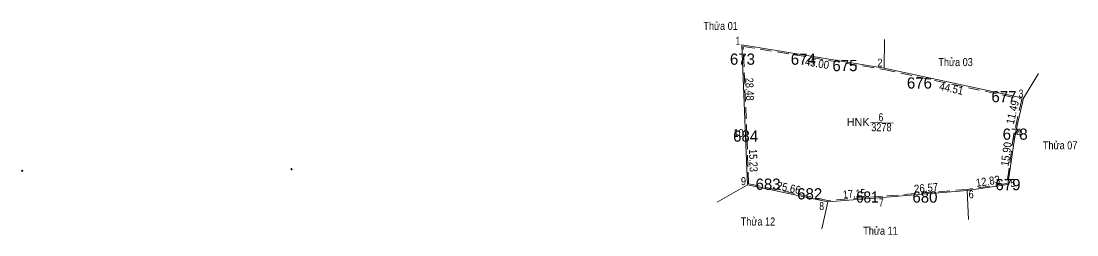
# Model space of a CAD drawing. Header units: metres. Extents: x 535588 to 538099, y 1839141 to 1840775.
# Drawn here: x 537082.7 to 537412.4, y 1839288.2 to 1839354.8 of the extents above; entities that cross this region are included whole.
import ezdxf
from ezdxf.enums import TextEntityAlignment as Align

# ---------------------------------------------------------------- set-up
doc = ezdxf.new("R2010")
doc.units = ezdxf.units.M
doc.header["$LTSCALE"] = 1.2
doc.linetypes.add('MEDIUM_DASHED', pattern=[4.5, 3, -1.5])
for name, color, linetype, lineweight in [('1', 7, 'MEDIUM_DASHED', 13), ('11', 7, 'Continuous', 13), ('44', 7, 'Continuous', 13), ('63', 7, 'Continuous', 13)]:
    doc.layers.add(name, color=color, linetype=linetype, lineweight=lineweight)
doc.layers.add('12', color=7, linetype='Continuous')

msp = doc.modelspace()

# ---------------------------------------------------------------- linework, layer by layer
at = {"layer": '1'}
msp.add_lwpolyline([(537308.23, 1839346.99), (537352.15, 1839339.79), (537395.25, 1839330.5), (537392.78, 1839319.68), (537390.57, 1839304.22), (537378.18, 1839302.39), (537351.72, 1839300.22), (537334.68, 1839298.94), (537309.92, 1839304.11), (537309.4, 1839319.02)], close=True, dxfattribs=at)
at = {"layer": '11'}
for p, q in [((537393.48, 1839319.61), (537392.86, 1839319.61)), ((537393.17, 1839319.92), (537393.17, 1839319.3)), ((537309.31, 1839319), (537308.69, 1839319)), ((537309, 1839319.31), (537309, 1839318.69)), ((537083.36, 1839308.12), (537082.74, 1839308.12)), ((537083.05, 1839308.43), (537083.05, 1839307.81)), ((537167.53, 1839308.73), (537166.91, 1839308.73)), ((537167.22, 1839309.04), (537167.22, 1839308.42))]:
    msp.add_line(p, q, dxfattribs=at)
at = {"layer": '44'}
for p, q in [((537395.73, 1839330.81), (537352.22, 1839340.18)), ((537395.73, 1839330.81), (537393.17, 1839319.61)), ((537390.92, 1839303.87), (537393.17, 1839319.61)), ((537351.75, 1839299.82), (537378.23, 1839301.99))]:
    msp.add_line(p, q, dxfattribs=at)
msp.add_lwpolyline([(537307.81, 1839347.46), (537309, 1839319), (537309.53, 1839303.78), (537334.65, 1839298.54)], dxfattribs=at)
at = {"layer": '63'}
for p, q in [((537352.22, 1839340.18), (537307.81, 1839347.46)), ((537352.22, 1839340.18), (537352.35, 1839349.12)), ((537400.41, 1839338.52), (537395.73, 1839330.81)), ((537348.06, 1839323.2), (537355.12, 1839323.03)), ((537309.53, 1839303.78), (537300.08, 1839298.4)), ((537378.23, 1839301.99), (537390.92, 1839303.87)), ((537334.65, 1839298.54), (537351.75, 1839299.82)), ((537378.23, 1839301.99), (537378.63, 1839292.95)), ((537378.23, 1839301.99), (537378.63, 1839292.95)), ((537334.65, 1839298.54), (537332.83, 1839290.09))]:
    msp.add_line(p, q, dxfattribs=at)

# ---------------------------------------------------------------- texts
at = {"layer": '1'}
for s, width, p in [('Thửa 01', 0.85, (537301.175, 1839352.1)), ('Thửa 03', 0.85, (537374.56, 1839340.83)), ('6', 0.8, (537351.235, 1839323.62)), ('3278', 0.85, (537351.39, 1839320.5)), ('Thửa 07', 0.85, (537407.21, 1839314.88)), ('Thửa 12', 0.85, (537312.84, 1839291.12)), ('Thửa 11', 0.85, (537351.105, 1839288.24))]:
    msp.add_text(s, height=2.5, dxfattribs=dict(at, width=width)).set_placement(p, align=Align.CENTER)
msp.add_text('HNK', height=2.5, dxfattribs=at).set_placement((537344.13, 1839322.12), align=Align.CENTER)
at = {"layer": '12'}
for s, p in [('673', (537308, 1839341.25)), ('674', (537327, 1839341.25)), ('675', (537340, 1839339.25)), ('676', (537363.27, 1839333.82)), ('677', (537389.66, 1839329.55)), ('684', (537309, 1839317.25)), ('678', (537393.17, 1839317.86)), ('683', (537316, 1839302.25)), ('679', (537390.92, 1839302.12)), ('682', (537329, 1839299.25)), ('680', (537364.995, 1839298.25))]:
    msp.add_text(s, height=3.5, dxfattribs=at).set_placement(p, align=Align.CENTER)
at = {"layer": '12', "width": 0.9}
msp.add_text('681', height=3.5, dxfattribs=at).set_placement((537346.995, 1839298.25), align=Align.CENTER)
at = {"layer": '63'}
for s, width, p in [(' 1', 0.75, (537307.26, 1839347.46)), (' 2', 0.85, (537351.74, 1839340.65)), (' 3', 0.8, (537395.73, 1839331.01)), (' 10', 0.85, (537308.38, 1839318.72)), (' 4', 0.85, (537395.15, 1839318.85)), (' 9', 0.85, (537309.11, 1839303.71)), (' 5', 0.8, (537393.17, 1839303.11)), (' 6', 0.85, (537380.21, 1839299.59)), (' 8', 0.8, (537333.48, 1839295.93)), (' 7', 0.8, (537352.09, 1839297.07))]:
    msp.add_text(s, height=2.5, dxfattribs=dict(at, width=width)).set_placement(p, align=Align.RIGHT)
for s, rotation, width, p in [('45.00', 350.69, 0.9, (537331.113, 1839340.49)), ('28.48', 272.394, 0.85, (537309.012, 1839333.587)), ('44.51', 347.847, 0.9, (537373.007, 1839332.618)), ('11.49', 77.125, 0.9, (537393.558, 1839326.166)), ('15.90', 81.865, 0.9, (537391.599, 1839313.223)), ('15.23', 271.994, 0.85, (537310.156, 1839311.344)), ('12.83', 8.427, 0.9, (537384.822, 1839303.71)), ('25.66', 348.217, 0.9, (537322.21, 1839301.647)), ('26.57', 4.685, 0.9, (537365.438, 1839301.591)), ('17.15', 4.281, 0.85, (537343.017, 1839299.794))]:
    msp.add_text(s, height=2.5, rotation=rotation, dxfattribs=dict(at, width=width)).set_placement(p, align=Align.CENTER)

doc.saveas('drawing.dxf')
